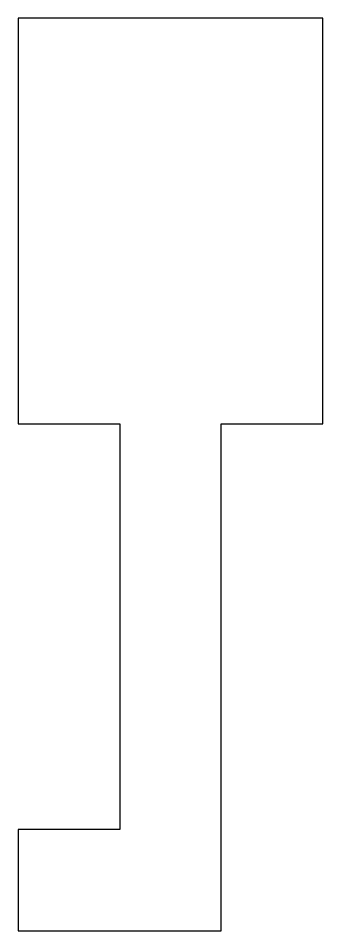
# Model space of a CAD drawing. Header units: millimetres. Extents: x 0 to 30, y -10 to 80.
import ezdxf

# ---------------------------------------------------------------- set-up
doc = ezdxf.new("R2010")
doc.units = ezdxf.units.MM
doc.layers.get('0').update_dxf_attribs({"linetype": 'CONTINUOUS'})

msp = doc.modelspace()

# ---------------------------------------------------------------- linework, layer by layer
msp.add_lwpolyline([(0, 40), (10, 40), (10, 0), (0, 0), (0, -10), (20, -10), (20, 40), (30, 40), (30, 80), (0, 80)], close=True)

doc.saveas('drawing.dxf')
